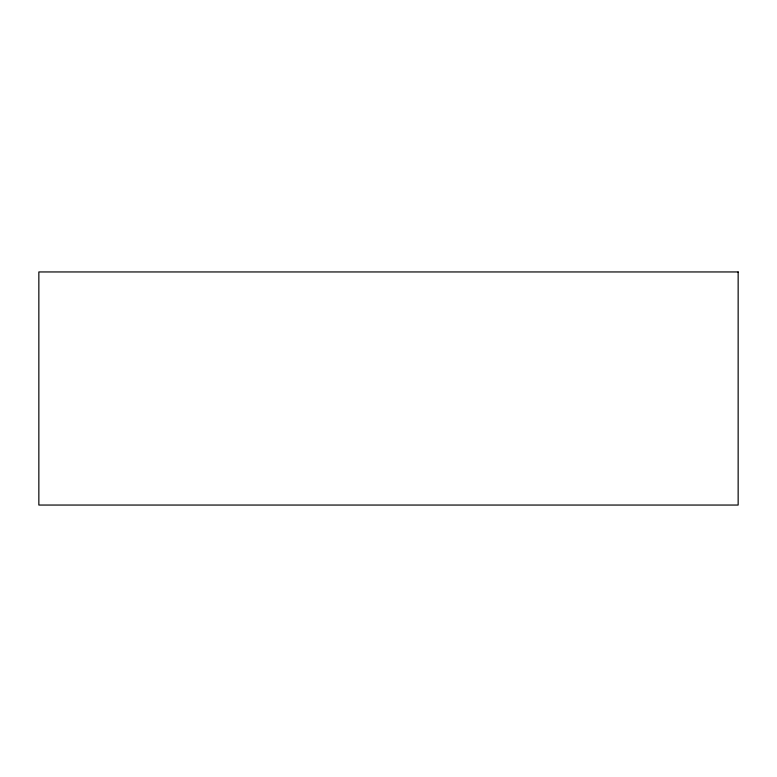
<?xml version="1.0" encoding="UTF-8"?>
<svg xmlns="http://www.w3.org/2000/svg" width="777" height="777" viewBox="0 0 777 777"><rect width="100%" height="100%" fill="white"/><g stroke="black" fill="none" stroke-linecap="round" stroke-linejoin="round"><path stroke-width="1.17" d="M738.15 271.95L38.85 271.95L38.85 505.05L738.15 505.05L738.15 271.95"/></g></svg>
